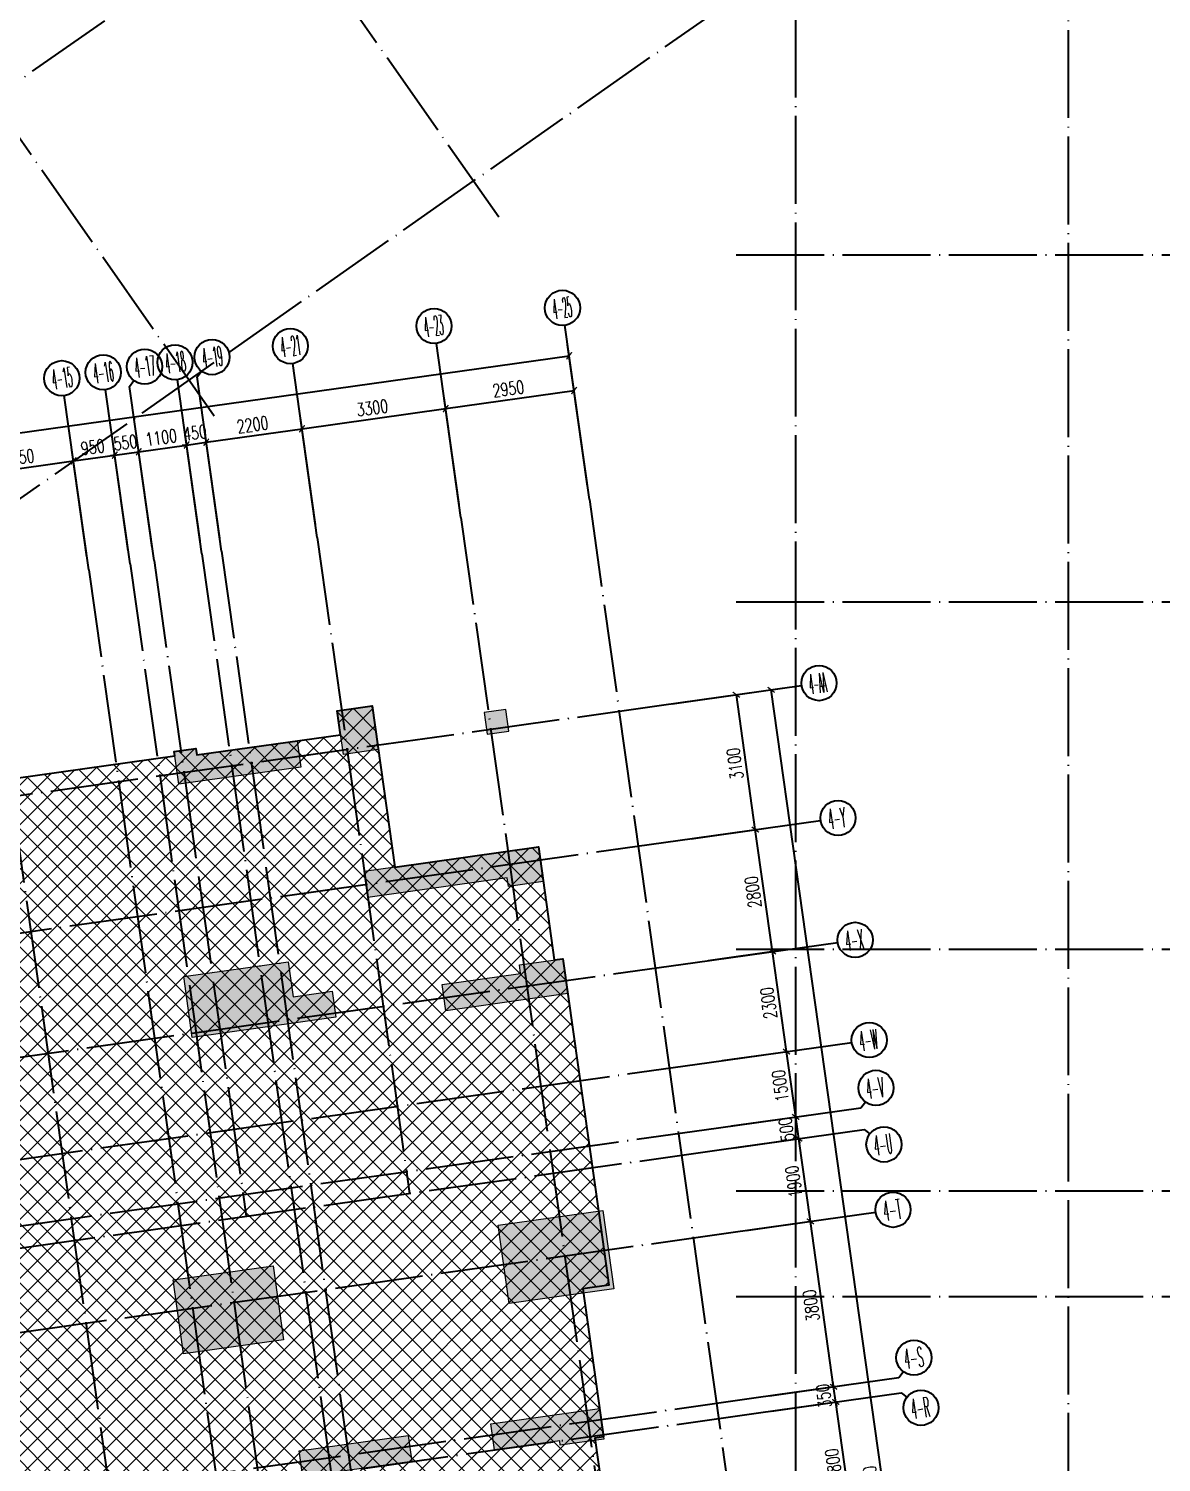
# Model space of a CAD drawing. Header units: millimetres. Extents: x 1089227 to 13101469, y 618865 to 10240562.
# Drawn here: x 1721502 to 1747268, y 4826936 to 4859553 of the extents above; entities that cross this region are included whole.
import ezdxf
from ezdxf.enums import TextEntityAlignment as Align

# ---------------------------------------------------------------- set-up
doc = ezdxf.new("R2010")
doc.units = ezdxf.units.MM
doc.header["$LTSCALE"] = 1000
doc.header["$PDMODE"] = 3
doc.header["$PDSIZE"] = 200
doc.linetypes.add('DOTE', pattern=[2.42, 2, -0.2, 0.02, -0.2])
doc.layers.get('0').update_dxf_attribs({"linetype": 'CONTINUOUS'})
doc.layers.get('Defpoints').update_dxf_attribs({"linetype": 'CONTINUOUS'})
for name, color, linetype in [('AXIS', 3, 'CONTINUOUS'), ('AXIS_TEXT', 7, 'CONTINUOUS'), ('C-H', 8, 'CONTINUOUS'), ('DOTE', 1, 'DOTE'), ('S-EDGE', 210, 'CONTINUOUS'), ('TK-TEXT', 7, 'CONTINUOUS'), ('辅助', 7, 'CONTINUOUS')]:
    doc.layers.add(name, color=color, linetype=linetype)
doc.layers.add('S-SLAB-HATCH', color=73, linetype='CONTINUOUS', lineweight=0)
doc.layers.add('S-WALL', color=31, linetype='CONTINUOUS', lineweight=0)
doc.layers.add('TK-MEMO', color=8, linetype='CONTINUOUS', plot=False)
doc.styles.add('_TCH_AXIS', font='COMPLEX', dxfattribs={"bigfont": 'AllInOneBig.shx'})
doc.styles.add('_TCH_DIM_T3', font='SIMPLEX', dxfattribs={"width": 0.705882, "bigfont": 'AllInOneBig.shx'})
doc.styles.add('COMPLEX', font='COMPLEX', dxfattribs={"bigfont": 'AllInOneBig.shx'})
doc.styles.add('SADITK', font='sadixcsg.shx', dxfattribs={"bigfont": 'AllInOneBig.shx'})
doc.styles.add('SADITK-SX', font='simfang.ttf', dxfattribs={"width": 0.7})
doc.dimstyles.new('_TCH_ARCH-100', dxfattribs={"dimscale": 100, "dimtxt": 2.975, "dimasz": 1, "dimexe": 2.5, "dimexo": 3, "dimgap": 1, "dimtad": 1, "dimdec": 0, "dimzin": 0, "dimdsep": 46, "dimtxsty": '_TCH_DIM_T3', "dimblk": 'ARCHTICK', "dimcen": 0.09, "dimclrt": 7, "dimazin": 2, "dimtfac": 1, "dimtdec": 0, "dimtix": 1, "dimtmove": 2, "dimatfit": 3, "dimfxl": 0, "dimtolj": 1, "dimtzin": 0, "dimarcsym": 0})

# ---------------------------------------------------------------- blocks, each defined once
blk = doc.blocks.new('template_31-施工图_A0_A0_1.0000_3fa9c08c64a9101061c9a26412af947e', base_point=(-1189, 0))
at = {"layer": 'TK-MEMO', "style": 'SADITK', "width": 0.8}
blk.add_text('同一行需多名人员签字时，印刷体签名：1.同一行人名在同一单元中（图框、同个参照或块），若分多个，签字将出错；', height=28.5, dxfattribs=at).set_placement((-1190.26, 882.09), align=Align.BOTTOM_LEFT)
at = {"layer": 'TK-TEXT', "style": 'SADITK-SX', "width": 0.7}
for tag, p in [('市政会签', (-1176, 381.5)), ('园林会签', (-1176, 343.5)), ('幕墙会签', (-1176, 305.5)), ('装饰会签', (-1176, 267.5)), ('燃气会签', (-1176, 229.5)), ('暖通会签', (-1176, 191.5)), ('电气会签', (-1176, 153.5)), ('给排水会签', (-1176, 115.5)), ('结构会签', (-1176, 77.5)), ('建筑会签', (-1176, 39.5))]:
    blk.add_attdef(tag, text='', height=4, rotation=90, dxfattribs=at).set_placement(p, align=Align.MIDDLE_CENTER)
for tag, height, p in [('专业审定', 4, (1134.75, 268)), ('专业审核', 4, (1134.75, 248)), ('项目负责1', 4, (1134.75, 238)), ('项目负责2', 4, (1134.75, 228)), ('专业负责1', 4, (1134.75, 218)), ('专业负责2', 4, (1134.75, 208)), ('专业校对', 4, (1134.75, 198)), ('专业设计', 4, (1134.75, 188)), ('方案设计', 4, (1134.75, 178)), ('专业制图', 4, (1134.75, 168)), ('建设单位_001', 4, (1148.5, 140)), ('建设地点_001', 4, (1148.5, 124)), ('工程名称_001', 4, (1148.5, 106)), ('子项名称_001', 4, (1148.5, 86)), ('图纸名称_001', 4, (1148.5, 66)), ('版次', 4, (1129.5, 53)), ('日期', 4, (1165, 53)), ('图别', 4, (1129.5, 43)), ('图号', 4, (1165, 43)), ('合同号', 4, (1136, 30)), ('项目编号1', 2, (1114.06, 13.58)), ('阶段编号1', 2, (1132.25, 13.75)), ('子项编号1', 2, (1144.75, 13.75))]:
    blk.add_attdef(tag, text='', height=height, dxfattribs=at).set_placement(p, align=Align.MIDDLE_CENTER)
blk = doc.blocks.new('_AXISO')
blk.add_circle((0, 0), 0.5)
at = {"layer": 'AXIS_TEXT', "style": 'COMPLEX', "width": 1.041667}
blk.add_attdef('A', text='', height=0.56, dxfattribs=at).set_placement((-0.25, -0.28), (0.25, -0.28), align=Align.FIT)
blk = doc.blocks.new('_ArchTick')
at = {"color": 0, "linetype": 'ByBlock', "const_width": 0.3}
blk.add_lwpolyline([(-0.71, -0.71), (0.71, 0.71)], dxfattribs=at)
blk = doc.blocks.new('*D7')
at = {"layer": 'AXIS', "color": 0, "lineweight": -2, "transparency": 16777216}
for p, q in [((0, 40666), (0, 43916)), ((31150, 40666), (31150, 43916)), ((0, 43666), (31150, 43666))]:
    blk.add_line(p, q, dxfattribs=at)
at = {"layer": 'Defpoints', "color": 0, "transparency": 16777216}
for p in [(31150, 43666), (0, 40366), (31150, 40366)]:
    blk.add_point(p, dxfattribs=at)
at = {"layer": 'AXIS', "color": 0, "linetype": 'ByBlock', "lineweight": -2, "transparency": 16777216, "xscale": 100, "yscale": 100, "zscale": 100, "rotation": 180}
blk.add_blockref('_ArchTick', (0, 43666), dxfattribs=at)
at = {"layer": 'AXIS', "color": 0, "linetype": 'ByBlock', "lineweight": -2, "transparency": 16777216, "xscale": 100, "yscale": 100, "zscale": 100}
blk.add_blockref('_ArchTick', (31150, 43666), dxfattribs=at)
at = {"layer": 'AXIS', "color": 7, "transparency": 16777216, "insert": (15575, 43915), "char_height": 297.5, "attachment_point": 5, "style": '_TCH_DIM_T3'}
blk.add_mtext('\\A1;31150', dxfattribs=at)
blk = doc.blocks.new('*D20')
at = {"layer": 'AXIS', "color": 0, "lineweight": -2, "transparency": 16777216}
for p, q in [((17200, 40666), (17200, 43116)), ((19650, 40666), (19650, 43116)), ((17200, 42866), (19650, 42866))]:
    blk.add_line(p, q, dxfattribs=at)
at = {"layer": 'Defpoints', "color": 0, "transparency": 16777216}
for p in [(19650, 42866), (17200, 40366), (19650, 40366)]:
    blk.add_point(p, dxfattribs=at)
at = {"layer": 'AXIS', "color": 0, "linetype": 'ByBlock', "lineweight": -2, "transparency": 16777216, "xscale": 100, "yscale": 100, "zscale": 100, "rotation": 180}
blk.add_blockref('_ArchTick', (17200, 42866), dxfattribs=at)
at = {"layer": 'AXIS', "color": 0, "linetype": 'ByBlock', "lineweight": -2, "transparency": 16777216, "xscale": 100, "yscale": 100, "zscale": 100}
blk.add_blockref('_ArchTick', (19650, 42866), dxfattribs=at)
at = {"layer": 'AXIS', "color": 7, "transparency": 16777216, "insert": (18425, 43115), "char_height": 297.5, "attachment_point": 5, "style": '_TCH_DIM_T3'}
blk.add_mtext('\\A1;2450', dxfattribs=at)
blk = doc.blocks.new('*D21')
at = {"layer": 'AXIS', "color": 0, "lineweight": -2, "transparency": 16777216}
for p, q in [((19650, 40666), (19650, 43116)), ((20600, 40666), (20600, 43116)), ((19650, 42866), (20600, 42866))]:
    blk.add_line(p, q, dxfattribs=at)
at = {"layer": 'Defpoints', "color": 0, "transparency": 16777216}
for p in [(20600, 42866), (19650, 40366), (20600, 40366)]:
    blk.add_point(p, dxfattribs=at)
at = {"layer": 'AXIS', "color": 0, "linetype": 'ByBlock', "lineweight": -2, "transparency": 16777216, "xscale": 100, "yscale": 100, "zscale": 100, "rotation": 180}
blk.add_blockref('_ArchTick', (19650, 42866), dxfattribs=at)
at = {"layer": 'AXIS', "color": 0, "linetype": 'ByBlock', "lineweight": -2, "transparency": 16777216, "xscale": 100, "yscale": 100, "zscale": 100}
blk.add_blockref('_ArchTick', (20600, 42866), dxfattribs=at)
at = {"layer": 'AXIS', "color": 7, "transparency": 16777216, "insert": (20125, 43115), "char_height": 297.5, "attachment_point": 5, "style": '_TCH_DIM_T3'}
blk.add_mtext('\\A1;950', dxfattribs=at)
blk = doc.blocks.new('*D22')
at = {"layer": 'AXIS', "color": 0, "lineweight": -2, "transparency": 16777216}
for p, q in [((20600, 40666), (20600, 43116)), ((21150, 40666), (21150, 43116)), ((20600, 42866), (20500, 42866)), ((20600, 42866), (21150, 42866)), ((21150, 42866), (21250, 42866))]:
    blk.add_line(p, q, dxfattribs=at)
at = {"layer": 'Defpoints', "color": 0, "transparency": 16777216}
for p in [(21150, 42866), (20600, 40366), (21150, 40366)]:
    blk.add_point(p, dxfattribs=at)
at = {"layer": 'AXIS', "color": 0, "linetype": 'ByBlock', "lineweight": -2, "transparency": 16777216, "xscale": 100, "yscale": 100, "zscale": 100}
blk.add_blockref('_ArchTick', (20600, 42866), dxfattribs=at)
at = {"layer": 'AXIS', "color": 0, "linetype": 'ByBlock', "lineweight": -2, "transparency": 16777216, "xscale": 100, "yscale": 100, "zscale": 100, "rotation": 180}
blk.add_blockref('_ArchTick', (21150, 42866), dxfattribs=at)
at = {"layer": 'AXIS', "color": 7, "transparency": 16777216, "insert": (20875, 43115), "char_height": 297.5, "attachment_point": 5, "style": '_TCH_DIM_T3'}
blk.add_mtext('\\A1;550', dxfattribs=at)
blk = doc.blocks.new('*D23')
at = {"layer": 'AXIS', "color": 0, "lineweight": -2, "transparency": 16777216}
for p, q in [((21150, 40666), (21150, 43116)), ((22250, 40666), (22250, 43116)), ((21150, 42866), (22250, 42866))]:
    blk.add_line(p, q, dxfattribs=at)
at = {"layer": 'Defpoints', "color": 0, "transparency": 16777216}
for p in [(22250, 42866), (21150, 40366), (22250, 40366)]:
    blk.add_point(p, dxfattribs=at)
at = {"layer": 'AXIS', "color": 0, "linetype": 'ByBlock', "lineweight": -2, "transparency": 16777216, "xscale": 100, "yscale": 100, "zscale": 100, "rotation": 180}
blk.add_blockref('_ArchTick', (21150, 42866), dxfattribs=at)
at = {"layer": 'AXIS', "color": 0, "linetype": 'ByBlock', "lineweight": -2, "transparency": 16777216, "xscale": 100, "yscale": 100, "zscale": 100}
blk.add_blockref('_ArchTick', (22250, 42866), dxfattribs=at)
at = {"layer": 'AXIS', "color": 7, "transparency": 16777216, "insert": (21700, 43115), "char_height": 297.5, "attachment_point": 5, "style": '_TCH_DIM_T3'}
blk.add_mtext('\\A1;1100', dxfattribs=at)
blk = doc.blocks.new('*D24')
at = {"layer": 'AXIS', "color": 0, "lineweight": -2, "transparency": 16777216}
for p, q in [((22250, 40666), (22250, 43116)), ((22700, 40666), (22700, 43116)), ((22250, 42866), (22150, 42866)), ((22250, 42866), (22700, 42866)), ((22700, 42866), (22800, 42866))]:
    blk.add_line(p, q, dxfattribs=at)
at = {"layer": 'Defpoints', "color": 0, "transparency": 16777216}
for p in [(22700, 42866), (22250, 40366), (22700, 40366)]:
    blk.add_point(p, dxfattribs=at)
at = {"layer": 'AXIS', "color": 0, "linetype": 'ByBlock', "lineweight": -2, "transparency": 16777216, "xscale": 100, "yscale": 100, "zscale": 100}
blk.add_blockref('_ArchTick', (22250, 42866), dxfattribs=at)
at = {"layer": 'AXIS', "color": 0, "linetype": 'ByBlock', "lineweight": -2, "transparency": 16777216, "xscale": 100, "yscale": 100, "zscale": 100, "rotation": 180}
blk.add_blockref('_ArchTick', (22700, 42866), dxfattribs=at)
at = {"layer": 'AXIS', "color": 7, "transparency": 16777216, "insert": (22475, 43115), "char_height": 297.5, "attachment_point": 5, "style": '_TCH_DIM_T3'}
blk.add_mtext('\\A1;450', dxfattribs=at)
blk = doc.blocks.new('*D25')
at = {"layer": 'AXIS', "color": 0, "lineweight": -2, "transparency": 16777216}
for p, q in [((22700, 40666), (22700, 43116)), ((24900, 40666), (24900, 43116)), ((22700, 42866), (24900, 42866))]:
    blk.add_line(p, q, dxfattribs=at)
at = {"layer": 'Defpoints', "color": 0, "transparency": 16777216}
for p in [(24900, 42866), (22700, 40366), (24900, 40366)]:
    blk.add_point(p, dxfattribs=at)
at = {"layer": 'AXIS', "color": 0, "linetype": 'ByBlock', "lineweight": -2, "transparency": 16777216, "xscale": 100, "yscale": 100, "zscale": 100, "rotation": 180}
blk.add_blockref('_ArchTick', (22700, 42866), dxfattribs=at)
at = {"layer": 'AXIS', "color": 0, "linetype": 'ByBlock', "lineweight": -2, "transparency": 16777216, "xscale": 100, "yscale": 100, "zscale": 100}
blk.add_blockref('_ArchTick', (24900, 42866), dxfattribs=at)
at = {"layer": 'AXIS', "color": 7, "transparency": 16777216, "insert": (23800, 43115), "char_height": 297.5, "attachment_point": 5, "style": '_TCH_DIM_T3'}
blk.add_mtext('\\A1;2200', dxfattribs=at)
blk = doc.blocks.new('*D26')
at = {"layer": 'AXIS', "color": 0, "lineweight": -2, "transparency": 16777216}
for p, q in [((24900, 40666), (24900, 43116)), ((28200, 40666), (28200, 43116)), ((24900, 42866), (28200, 42866))]:
    blk.add_line(p, q, dxfattribs=at)
at = {"layer": 'Defpoints', "color": 0, "transparency": 16777216}
for p in [(28200, 42866), (24900, 40366), (28200, 40366)]:
    blk.add_point(p, dxfattribs=at)
at = {"layer": 'AXIS', "color": 0, "linetype": 'ByBlock', "lineweight": -2, "transparency": 16777216, "xscale": 100, "yscale": 100, "zscale": 100, "rotation": 180}
blk.add_blockref('_ArchTick', (24900, 42866), dxfattribs=at)
at = {"layer": 'AXIS', "color": 0, "linetype": 'ByBlock', "lineweight": -2, "transparency": 16777216, "xscale": 100, "yscale": 100, "zscale": 100}
blk.add_blockref('_ArchTick', (28200, 42866), dxfattribs=at)
at = {"layer": 'AXIS', "color": 7, "transparency": 16777216, "insert": (26550, 43115), "char_height": 297.5, "attachment_point": 5, "style": '_TCH_DIM_T3'}
blk.add_mtext('\\A1;3300', dxfattribs=at)
blk = doc.blocks.new('*D27')
at = {"layer": 'AXIS', "color": 0, "lineweight": -2, "transparency": 16777216}
for p, q in [((28200, 40666), (28200, 43116)), ((31150, 40666), (31150, 43116)), ((28200, 42866), (31150, 42866))]:
    blk.add_line(p, q, dxfattribs=at)
at = {"layer": 'Defpoints', "color": 0, "transparency": 16777216}
for p in [(31150, 42866), (28200, 40366), (31150, 40366)]:
    blk.add_point(p, dxfattribs=at)
at = {"layer": 'AXIS', "color": 0, "linetype": 'ByBlock', "lineweight": -2, "transparency": 16777216, "xscale": 100, "yscale": 100, "zscale": 100, "rotation": 180}
blk.add_blockref('_ArchTick', (28200, 42866), dxfattribs=at)
at = {"layer": 'AXIS', "color": 0, "linetype": 'ByBlock', "lineweight": -2, "transparency": 16777216, "xscale": 100, "yscale": 100, "zscale": 100}
blk.add_blockref('_ArchTick', (31150, 42866), dxfattribs=at)
at = {"layer": 'AXIS', "color": 7, "transparency": 16777216, "insert": (29675, 43115), "char_height": 297.5, "attachment_point": 5, "style": '_TCH_DIM_T3'}
blk.add_mtext('\\A1;2950', dxfattribs=at)
blk = doc.blocks.new('*D69')
at = {"layer": 'AXIS', "color": 0, "lineweight": -2, "transparency": 16777216}
for p, q in [((32366, 35500), (34892, 35500)), ((34642, -1000), (34642, 35500)), ((32366, -1000), (34892, -1000))]:
    blk.add_line(p, q, dxfattribs=at)
at = {"layer": 'Defpoints', "color": 0, "transparency": 16777216}
for p in [(32066, 35500), (34642, 35500), (32066, -1000)]:
    blk.add_point(p, dxfattribs=at)
at = {"layer": 'AXIS', "color": 0, "linetype": 'ByBlock', "lineweight": -2, "transparency": 16777216, "xscale": 100, "yscale": 100, "zscale": 100}
for p, rotation in [((34642, 35500), 90), ((34642, -1000), 270)]:
    blk.add_blockref('_ArchTick', p, dxfattribs=dict(at, rotation=rotation))
at = {"layer": 'AXIS', "color": 7, "transparency": 16777216, "insert": (34393, 17250), "char_height": 297.5, "attachment_point": 5, "rotation": 90, "style": '_TCH_DIM_T3'}
blk.add_mtext('\\A1;36500', dxfattribs=at)
blk = doc.blocks.new('*D84')
at = {"layer": 'AXIS', "color": 0, "lineweight": -2, "transparency": 16777216}
for p, q in [((32366, 19250), (34092, 19250)), ((33842, 16450), (33842, 19250)), ((32366, 16450), (34092, 16450))]:
    blk.add_line(p, q, dxfattribs=at)
at = {"layer": 'Defpoints', "color": 0, "transparency": 16777216}
for p in [(32066, 19250), (33842, 19250), (32066, 16450)]:
    blk.add_point(p, dxfattribs=at)
at = {"layer": 'AXIS', "color": 0, "linetype": 'ByBlock', "lineweight": -2, "transparency": 16777216, "xscale": 100, "yscale": 100, "zscale": 100}
for p, rotation in [((33842, 19250), 90), ((33842, 16450), 270)]:
    blk.add_blockref('_ArchTick', p, dxfattribs=dict(at, rotation=rotation))
at = {"layer": 'AXIS', "color": 7, "transparency": 16777216, "insert": (33593, 17850), "char_height": 297.5, "attachment_point": 5, "rotation": 90, "style": '_TCH_DIM_T3'}
blk.add_mtext('\\A1;2800', dxfattribs=at)
blk = doc.blocks.new('*D85')
at = {"layer": 'AXIS', "color": 0, "lineweight": -2, "transparency": 16777216}
for p, q in [((32366, 19600), (34092, 19600)), ((33842, 19600), (33842, 19700)), ((33842, 19250), (33842, 19600)), ((32366, 19250), (34092, 19250)), ((33842, 19250), (33842, 19150))]:
    blk.add_line(p, q, dxfattribs=at)
at = {"layer": 'Defpoints', "color": 0, "transparency": 16777216}
for p in [(32066, 19600), (33842, 19600), (32066, 19250)]:
    blk.add_point(p, dxfattribs=at)
at = {"layer": 'AXIS', "color": 0, "linetype": 'ByBlock', "lineweight": -2, "transparency": 16777216, "xscale": 100, "yscale": 100, "zscale": 100}
for p, rotation in [((33842, 19600), 270), ((33842, 19250), 90)]:
    blk.add_blockref('_ArchTick', p, dxfattribs=dict(at, rotation=rotation))
at = {"layer": 'AXIS', "color": 7, "transparency": 16777216, "insert": (33593, 19425), "char_height": 297.5, "attachment_point": 5, "rotation": 90, "style": '_TCH_DIM_T3'}
blk.add_mtext('\\A1;350', dxfattribs=at)
blk = doc.blocks.new('*D86')
at = {"layer": 'AXIS', "color": 0, "lineweight": -2, "transparency": 16777216}
for p, q in [((32366, 23400), (34092, 23400)), ((33842, 19600), (33842, 23400)), ((32366, 19600), (34092, 19600))]:
    blk.add_line(p, q, dxfattribs=at)
at = {"layer": 'Defpoints', "color": 0, "transparency": 16777216}
for p in [(32066, 23400), (33842, 23400), (32066, 19600)]:
    blk.add_point(p, dxfattribs=at)
at = {"layer": 'AXIS', "color": 0, "linetype": 'ByBlock', "lineweight": -2, "transparency": 16777216, "xscale": 100, "yscale": 100, "zscale": 100}
for p, rotation in [((33842, 23400), 90), ((33842, 19600), 270)]:
    blk.add_blockref('_ArchTick', p, dxfattribs=dict(at, rotation=rotation))
at = {"layer": 'AXIS', "color": 7, "transparency": 16777216, "insert": (33593, 21500), "char_height": 297.5, "attachment_point": 5, "rotation": 90, "style": '_TCH_DIM_T3'}
blk.add_mtext('\\A1;3800', dxfattribs=at)
blk = doc.blocks.new('*D87')
at = {"layer": 'AXIS', "color": 0, "lineweight": -2, "transparency": 16777216}
for p, q in [((32366, 25300), (34092, 25300)), ((33842, 23400), (33842, 25300)), ((32366, 23400), (34092, 23400))]:
    blk.add_line(p, q, dxfattribs=at)
at = {"layer": 'Defpoints', "color": 0, "transparency": 16777216}
for p in [(32066, 25300), (33842, 25300), (32066, 23400)]:
    blk.add_point(p, dxfattribs=at)
at = {"layer": 'AXIS', "color": 0, "linetype": 'ByBlock', "lineweight": -2, "transparency": 16777216, "xscale": 100, "yscale": 100, "zscale": 100}
for p, rotation in [((33842, 25300), 90), ((33842, 23400), 270)]:
    blk.add_blockref('_ArchTick', p, dxfattribs=dict(at, rotation=rotation))
at = {"layer": 'AXIS', "color": 7, "transparency": 16777216, "insert": (33593, 24350), "char_height": 297.5, "attachment_point": 5, "rotation": 90, "style": '_TCH_DIM_T3'}
blk.add_mtext('\\A1;1900', dxfattribs=at)
blk = doc.blocks.new('*D88')
at = {"layer": 'AXIS', "color": 0, "lineweight": -2, "transparency": 16777216}
for p, q in [((32366, 25800), (34092, 25800)), ((33842, 25800), (33842, 25900)), ((33842, 25300), (33842, 25800)), ((32366, 25300), (34092, 25300)), ((33842, 25300), (33842, 25200))]:
    blk.add_line(p, q, dxfattribs=at)
at = {"layer": 'Defpoints', "color": 0, "transparency": 16777216}
for p in [(32066, 25800), (33842, 25800), (32066, 25300)]:
    blk.add_point(p, dxfattribs=at)
at = {"layer": 'AXIS', "color": 0, "linetype": 'ByBlock', "lineweight": -2, "transparency": 16777216, "xscale": 100, "yscale": 100, "zscale": 100}
for p, rotation in [((33842, 25800), 270), ((33842, 25300), 90)]:
    blk.add_blockref('_ArchTick', p, dxfattribs=dict(at, rotation=rotation))
at = {"layer": 'AXIS', "color": 7, "transparency": 16777216, "insert": (33593, 25550), "char_height": 297.5, "attachment_point": 5, "rotation": 90, "style": '_TCH_DIM_T3'}
blk.add_mtext('\\A1;500', dxfattribs=at)
blk = doc.blocks.new('*D89')
at = {"layer": 'AXIS', "color": 0, "lineweight": -2, "transparency": 16777216}
for p, q in [((32366, 27300), (34092, 27300)), ((33842, 25800), (33842, 27300)), ((32366, 25800), (34092, 25800))]:
    blk.add_line(p, q, dxfattribs=at)
at = {"layer": 'Defpoints', "color": 0, "transparency": 16777216}
for p in [(32066, 27300), (33842, 27300), (32066, 25800)]:
    blk.add_point(p, dxfattribs=at)
at = {"layer": 'AXIS', "color": 0, "linetype": 'ByBlock', "lineweight": -2, "transparency": 16777216, "xscale": 100, "yscale": 100, "zscale": 100}
for p, rotation in [((33842, 27300), 90), ((33842, 25800), 270)]:
    blk.add_blockref('_ArchTick', p, dxfattribs=dict(at, rotation=rotation))
at = {"layer": 'AXIS', "color": 7, "transparency": 16777216, "insert": (33593, 26550), "char_height": 297.5, "attachment_point": 5, "rotation": 90, "style": '_TCH_DIM_T3'}
blk.add_mtext('\\A1;1500', dxfattribs=at)
blk = doc.blocks.new('*D90')
at = {"layer": 'AXIS', "color": 0, "lineweight": -2, "transparency": 16777216}
for p, q in [((32366, 29600), (34092, 29600)), ((33842, 27300), (33842, 29600)), ((32366, 27300), (34092, 27300))]:
    blk.add_line(p, q, dxfattribs=at)
at = {"layer": 'Defpoints', "color": 0, "transparency": 16777216}
for p in [(32066, 29600), (33842, 29600), (32066, 27300)]:
    blk.add_point(p, dxfattribs=at)
at = {"layer": 'AXIS', "color": 0, "linetype": 'ByBlock', "lineweight": -2, "transparency": 16777216, "xscale": 100, "yscale": 100, "zscale": 100}
for p, rotation in [((33842, 29600), 90), ((33842, 27300), 270)]:
    blk.add_blockref('_ArchTick', p, dxfattribs=dict(at, rotation=rotation))
at = {"layer": 'AXIS', "color": 7, "transparency": 16777216, "insert": (33593, 28450), "char_height": 297.5, "attachment_point": 5, "rotation": 90, "style": '_TCH_DIM_T3'}
blk.add_mtext('\\A1;2300', dxfattribs=at)
blk = doc.blocks.new('*D91')
at = {"layer": 'AXIS', "color": 0, "lineweight": -2, "transparency": 16777216}
for p, q in [((32366, 32400), (34092, 32400)), ((33842, 29600), (33842, 32400)), ((32366, 29600), (34092, 29600))]:
    blk.add_line(p, q, dxfattribs=at)
at = {"layer": 'Defpoints', "color": 0, "transparency": 16777216}
for p in [(32066, 32400), (33842, 32400), (32066, 29600)]:
    blk.add_point(p, dxfattribs=at)
at = {"layer": 'AXIS', "color": 0, "linetype": 'ByBlock', "lineweight": -2, "transparency": 16777216, "xscale": 100, "yscale": 100, "zscale": 100}
for p, rotation in [((33842, 32400), 90), ((33842, 29600), 270)]:
    blk.add_blockref('_ArchTick', p, dxfattribs=dict(at, rotation=rotation))
at = {"layer": 'AXIS', "color": 7, "transparency": 16777216, "insert": (33593, 31000), "char_height": 297.5, "attachment_point": 5, "rotation": 90, "style": '_TCH_DIM_T3'}
blk.add_mtext('\\A1;2800', dxfattribs=at)
blk = doc.blocks.new('*D92')
at = {"layer": 'AXIS', "color": 0, "lineweight": -2, "transparency": 16777216}
for p, q in [((32366, 35500), (34092, 35500)), ((33842, 32400), (33842, 35500)), ((32366, 32400), (34092, 32400))]:
    blk.add_line(p, q, dxfattribs=at)
at = {"layer": 'Defpoints', "color": 0, "transparency": 16777216}
for p in [(32066, 35500), (33842, 35500), (32066, 32400)]:
    blk.add_point(p, dxfattribs=at)
at = {"layer": 'AXIS', "color": 0, "linetype": 'ByBlock', "lineweight": -2, "transparency": 16777216, "xscale": 100, "yscale": 100, "zscale": 100}
for p, rotation in [((33842, 35500), 90), ((33842, 32400), 270)]:
    blk.add_blockref('_ArchTick', p, dxfattribs=dict(at, rotation=rotation))
at = {"layer": 'AXIS', "color": 7, "transparency": 16777216, "insert": (33593, 33950), "char_height": 297.5, "attachment_point": 5, "rotation": 90, "style": '_TCH_DIM_T3'}
blk.add_mtext('\\A1;3100', dxfattribs=at)
blk = doc.blocks.new('裙房轴网260428')
at = {"layer": 'DOTE', "color": 16, "linetype": 'DOTE'}
for p, q in [((-221469.5, 4219.8), (-44175.6, 128386.9)), ((-156290, 68190.1), (-156290, -1000)), ((-162490, 66234.9), (-162490, -1000)), ((-216995, -2169.2), (-151549, 43665.7)), ((-169241.3, 30054.1), (-178591.8, 43405.4)), ((-175712.2, 25522.2), (-185062.7, 38873.6)), ((-163840, 29200), (-43972.1, 29200)), ((-163840, 21300), (-43972.1, 21300)), ((-163840, 13400), (-43972.1, 13400)), ((-163840, 7900), (-61623.3, 7900)), ((-163840, 5500), (-61623.3, 5500))]:
    blk.add_line(p, q, dxfattribs=at)
blk = doc.blocks.new('A$C6E8A2456')
at = {"layer": 'S-SLAB-HATCH'}
h = blk.add_hatch(dxfattribs=at)
h.set_pattern_fill('ANSI37', color=251, scale=200)
h.set_pattern_definition([(45, (-2451873.96, 1550581.15), (-224.506403, 224.506403), []), (135, (-2451873.96, 1550581.15), (-224.506403, -224.506403), [])])
h.paths.add_polyline_path([(1, 0), (516, -3664), (3783, -3205), (4145, -5779), (4343, -5751), (5164, -11594), (5164, -11594), (5386, -13179), (4793, -13262), (5197, -16134), (5197, -16134), (5266, -16629), (5068, -16657), (5674, -20965), (5785, -21757), (6126, -24183), (6324, -24155), (6978, -28809), (9701, -28426), (10091, -31199), (9101, -31338), (8989, -30546), (7405, -30767), (6117, -30950), (6827, -36000), (2717, -36578), (2745, -36776), (2151, -36859), (2123, -36661), (-2927, -37371), (-2690, -39055), (-5909, -39507), (-6145, -37823), (-10948, -38498), (-10851, -39192), (-11544, -39289), (-11572, -39091), (-16821, -39829), (-16932, -39036), (-16685, -39002), (-17269, -34842), (-19992, -35225), (-19922, -35720), (-20912, -35859), (-21393, -32443), (-19214, -32137), (-20821, -20699), (-21019, -20727), (-22607, -9438), (-22409, -9410), (-22728, -7133), (-19460, -6673), (-20003, -2811), (-19211, -2700), (-19113, -3393), (-15846, -2934), (-15888, -2637), (-15393, -2567), (-15378, -2666), (-4486, -1137), (-4500, -1036), (-4005, -967), (-3984, -1115), (-715, -656), (-792, -111)])
at = {"layer": 'S-EDGE'}
blk.add_lwpolyline([(-15378, -2666), (-4486, -1137), (-4500, -1036), (-4005, -967), (-3984, -1115), (-715, -656), (-792, -111), (1, 0), (516, -3664), (3783, -3205), (4145, -5779), (4343, -5751), (5164, -11594), (5164, -11594), (5386, -13179), (4793, -13262), (5197, -16134), (5197, -16134), (5266, -16629), (5068, -16657), (5674, -20965)], dxfattribs=at)
blk = doc.blocks.new('QZ-TL-0808')
at = {"layer": 'C-H'}
for points in [[(-132982, -76942), (-132190, -76831), (-132051, -77821), (-132843, -77933)], [(-136585, -78610), (-136690, -77867), (-136194, -77798), (-136174, -77946), (-133896, -77626), (-133812, -78220)], [(-132368, -80592), (-128407, -80036), (-128296, -80828), (-129088, -80939), (-129116, -80741), (-132285, -81187)], [(-136475, -82987), (-134098, -82653), (-133987, -83445), (-133096, -83320), (-133012, -83914), (-136280, -84374)], [(-130509, -83764), (-130592, -83170), (-128810, -82920), (-128837, -82722), (-127847, -82583), (-127736, -83375)], [(-129318, -88646), (-126941, -88312), (-126690, -90095), (-129067, -90429)], [(-136717, -89888), (-134439, -89568), (-134203, -91251), (-136480, -91572)], [(-129490, -93164), (-127015, -92816), (-126917, -93509), (-127907, -93649), (-127921, -93550), (-129407, -93758)], [(-133179, -94945), (-133269, -94301), (-133764, -94371), (-133848, -93777), (-131372, -93429), (-131288, -94023), (-132972, -94259), (-132881, -94903)]]:
    blk.add_hatch(color=256, dxfattribs=at).paths.add_polyline_path(points)
at = {"layer": 'S-WALL'}
for points in [[(-132982, -76942), (-132190, -76831), (-132051, -77821), (-132843, -77933)], [(-136585, -78610), (-136690, -77867), (-136194, -77798), (-136174, -77946), (-133896, -77626), (-133812, -78220)], [(-130509, -83764), (-130592, -83170), (-128810, -82920), (-128837, -82722), (-127847, -82583), (-127736, -83375)], [(-129318, -88646), (-126941, -88312), (-126690, -90095), (-129067, -90429)], [(-136717, -89888), (-134439, -89568), (-134203, -91251), (-136480, -91572)], [(-129490, -93164), (-127015, -92816), (-126917, -93509), (-127907, -93649), (-127921, -93550), (-129407, -93758)]]:
    blk.add_lwpolyline(points, close=True, dxfattribs=at)
for points in [[(-132368, -80592), (-128407, -80036), (-128296, -80828), (-129088, -80939), (-129116, -80741), (-132285, -81187), (-132368, -80592)], [(-136475, -82987), (-134098, -82653), (-133987, -83445), (-133096, -83320), (-133012, -83914), (-136280, -84374), (-136475, -82987)], [(-133179, -94945), (-133269, -94301), (-133764, -94371), (-133848, -93777), (-131372, -93429), (-131288, -94023), (-132972, -94259), (-132881, -94903), (-133179, -94945)]]:
    blk.add_lwpolyline(points, dxfattribs=at)
blk = doc.blocks.new('52+', base_point=(0, -1000))
at = {"layer": 'AXIS'}
for p, q in [((19650, 40365.9), (19650, 44365.9)), ((20600, 40365.9), (20600, 44365.9)), ((21150, 44365.9), (21267.2, 44483.1)), ((21150, 40365.9), (21150, 44365.9)), ((22250, 40365.9), (22250, 44365.9)), ((22250, 44365.9), (22250, 44365.9)), ((22700, 44365.9), (22817.2, 44483.1)), ((22700, 40365.9), (22700, 44365.9)), ((24900, 40365.9), (24900, 44365.9)), ((28200, 40365.9), (28200, 44365.9)), ((31150, 40365.9), (31150, 44365.9)), ((32065.5, 35500), (35342, 35500)), ((32065.5, 32401.8), (35342, 32401.8)), ((32065.5, 29600), (35342, 29600)), ((32065.5, 27300), (35342, 27300)), ((32065.5, 25800), (35342, 25800)), ((35342, 25800), (35459.2, 25917.2)), ((32065.5, 25300), (35342, 25300)), ((35342, 25300), (35459.2, 25182.8)), ((32065.5, 23400), (35342, 23400)), ((32065.5, 19600), (35342, 19600)), ((35342, 19600), (35459.2, 19717.2)), ((32065.5, 19250), (35342, 19250)), ((35342, 19250), (35459.2, 19132.8))]:
    blk.add_line(p, q, dxfattribs=at)
at = {"layer": 'DOTE', "color": 14}
for p, q in [((17200, 40365.9), (17200, -4203.8)), ((19650, 40365.9), (19650, -4203.8)), ((20600, 40365.9), (20600, -4203.8)), ((21150, 40365.9), (21150, 25300.4)), ((22250, 40365.9), (22250, -4203.8)), ((22700, 40365.9), (22700, -4203.8)), ((24900, 40365.9), (24900, 25300)), ((28200, 40365.9), (28200, 10800)), ((31150, 40365.9), (31150, -4203.8)), ((-1268, 35500), (32065.5, 35500)), ((-1268, 32400), (32065.5, 32400)), ((-1268, 29600), (32065.5, 29600)), ((-1268, 27300), (32065.5, 27300)), ((-1268, 25800), (32065.5, 25800)), ((-1268, 25300), (32065.5, 25300)), ((-1268, 23400), (32065.5, 23400)), ((-1268, 19600), (32065.5, 19600)), ((-1268, 19250), (32065.5, 19250))]:
    blk.add_line(p, q, dxfattribs=at)
at = {"layer": 'AXIS'}
ref = blk.add_blockref('_AXISO', (19650, 44765.9), dxfattribs=dict(at, xscale=800, yscale=800, zscale=800))
ref.add_attrib('A', '4-15', (19423.7, 44539.6), dxfattribs={"color": 7, "height": 452.55, "style": '_TCH_AXIS', "width": 0.276316})
ref = blk.add_blockref('_AXISO', (20600, 44765.9), dxfattribs=dict(at, xscale=800, yscale=800, zscale=800))
ref.add_attrib('A', '4-16', (20373.7, 44539.6), dxfattribs={"color": 7, "height": 452.55, "style": '_TCH_AXIS', "width": 0.276316})
ref = blk.add_blockref('_AXISO', (21550, 44765.9), dxfattribs=dict(at, xscale=800, yscale=800, zscale=800))
ref.add_attrib('A', '4-17', (21323.7, 44539.6), dxfattribs={"color": 7, "height": 452.55, "style": '_TCH_AXIS', "width": 0.276316})
ref = blk.add_blockref('_AXISO', (22250, 44765.9), dxfattribs=dict(at, xscale=800, yscale=800, zscale=800))
ref.add_attrib('A', '4-18', (22023.7, 44539.6), dxfattribs={"color": 7, "height": 452.55, "style": '_TCH_AXIS', "width": 0.276316})
ref = blk.add_blockref('_AXISO', (23100, 44765.9), dxfattribs=dict(at, xscale=800, yscale=800, zscale=800))
ref.add_attrib('A', '4-19', (22873.7, 44539.6), dxfattribs={"color": 7, "height": 452.55, "style": '_TCH_AXIS', "width": 0.276316})
ref = blk.add_blockref('_AXISO', (24900, 44765.9), dxfattribs=dict(at, xscale=800, yscale=800, zscale=800))
ref.add_attrib('A', '4-21', (24673.7, 44539.6), dxfattribs={"color": 7, "height": 452.55, "style": '_TCH_AXIS', "width": 0.276316})
ref = blk.add_blockref('_AXISO', (28200, 44765.9), dxfattribs=dict(at, xscale=800, yscale=800, zscale=800))
ref.add_attrib('A', '4-23', (27973.7, 44539.6), dxfattribs={"color": 7, "height": 452.55, "style": '_TCH_AXIS', "width": 0.259259})
ref = blk.add_blockref('_AXISO', (31150, 44765.9), dxfattribs=dict(at, xscale=800, yscale=800, zscale=800))
ref.add_attrib('A', '4-25', (30923.7, 44539.6), dxfattribs={"color": 7, "height": 452.55, "style": '_TCH_AXIS', "width": 0.259259})
ref = blk.add_blockref('_AXISO', (35742, 35500), dxfattribs=dict(at, xscale=800, yscale=800, zscale=800))
ref.add_attrib('A', '4-AA', (35515.8, 35273.7), dxfattribs={"color": 7, "height": 452.55, "style": '_TCH_AXIS', "width": 0.244186})
ref = blk.add_blockref('_AXISO', (35742, 32401.8), dxfattribs=dict(at, xscale=800, yscale=800, zscale=800))
ref.add_attrib('A', '4-Y', (35515.8, 32175.5), dxfattribs={"color": 7, "height": 452.55, "style": '_TCH_AXIS', "width": 0.318182})
ref = blk.add_blockref('_AXISO', (35742, 29600), dxfattribs=dict(at, xscale=800, yscale=800, zscale=800))
ref.add_attrib('A', '4-X', (35515.8, 29373.7), dxfattribs={"color": 7, "height": 452.55, "style": '_TCH_AXIS', "width": 0.323077})
ref = blk.add_blockref('_AXISO', (35742, 27300), dxfattribs=dict(at, xscale=800, yscale=800, zscale=800))
ref.add_attrib('A', '4-W', (35515.8, 27073.7), dxfattribs={"color": 7, "height": 452.55, "style": '_TCH_AXIS', "width": 0.304348})
ref = blk.add_blockref('_AXISO', (35742, 26200), dxfattribs=dict(at, xscale=800, yscale=800, zscale=800))
ref.add_attrib('A', '4-V', (35515.8, 25973.7), dxfattribs={"color": 7, "height": 452.55, "style": '_TCH_AXIS', "width": 0.323077})
ref = blk.add_blockref('_AXISO', (35742, 24900), dxfattribs=dict(at, xscale=800, yscale=800, zscale=800))
ref.add_attrib('A', '4-U', (35515.8, 24673.7), dxfattribs={"color": 7, "height": 452.55, "style": '_TCH_AXIS', "width": 0.313433})
ref = blk.add_blockref('_AXISO', (35742, 23400), dxfattribs=dict(at, xscale=800, yscale=800, zscale=800))
ref.add_attrib('A', '4-T', (35515.8, 23173.7), dxfattribs={"color": 7, "height": 452.55, "style": '_TCH_AXIS', "width": 0.33871})
ref = blk.add_blockref('_AXISO', (35742, 20000), dxfattribs=dict(at, xscale=800, yscale=800, zscale=800))
ref.add_attrib('A', '4-S', (35515.8, 19773.7), dxfattribs={"color": 7, "height": 452.55, "style": '_TCH_AXIS', "width": 0.344262})
ref = blk.add_blockref('_AXISO', (35742, 18850), dxfattribs=dict(at, xscale=800, yscale=800, zscale=800))
ref.add_attrib('A', '4-R', (35515.8, 18623.7), dxfattribs={"color": 7, "height": 452.55, "style": '_TCH_AXIS', "width": 0.323077})
for p1, p2, distance, picture, middle in [((0, 40365.9), (31150, 40365.9), 3300, '*D7', (15575, 43914.7)), ((17200, 40365.9), (19650, 40365.9), 2500, '*D20', (18425, 43114.7)), ((19650, 40365.9), (20600, 40365.9), 2500, '*D21', (20125, 43114.7)), ((20600, 40365.9), (21150, 40365.9), 2500, '*D22', (20875, 43114.7)), ((21150, 40365.9), (22250, 40365.9), 2500, '*D23', (21700, 43114.7)), ((22250, 40365.9), (22700, 40365.9), 2500, '*D24', (22475, 43114.7)), ((22700, 40365.9), (24900, 40365.9), 2500, '*D25', (23800, 43114.7)), ((24900, 40365.9), (28200, 40365.9), 2500, '*D26', (26550, 43114.7)), ((28200, 40365.9), (31150, 40365.9), 2500, '*D27', (29675, 43114.7)), ((32065.5, -1000), (32065.5, 35500), -2576.5, '*D69', (34393.3, 17250)), ((32065.5, 32400), (32065.5, 35500), -1776.5, '*D92', (33593.3, 33950)), ((32065.5, 29600), (32065.5, 32400), -1776.5, '*D91', (33593.3, 31000)), ((32065.5, 27300), (32065.5, 29600), -1776.5, '*D90', (33593.3, 28450)), ((32065.5, 25800), (32065.5, 27300), -1776.5, '*D89', (33593.3, 26550)), ((32065.5, 25300), (32065.5, 25800), -1776.5, '*D88', (33593.3, 25550)), ((32065.5, 23400), (32065.5, 25300), -1776.5, '*D87', (33593.3, 24350)), ((32065.5, 19600), (32065.5, 23400), -1776.5, '*D86', (33593.3, 21500)), ((32065.5, 19250), (32065.5, 19600), -1776.5, '*D85', (33593.3, 19425)), ((32065.5, 16450), (32065.5, 19250), -1776.5, '*D84', (33593.3, 17850))]:
    dim = blk.add_aligned_dim(p1=p1, p2=p2, distance=distance, dimstyle='_TCH_ARCH-100', dxfattribs=at)
    dim.commit()
    dim.dimension.update_dxf_attribs({"geometry": picture, "text_midpoint": middle})
blk = doc.blocks.new('塔楼轴网260428')
at = {"layer": '辅助', "rotation": 8.00000038206086}
blk.add_blockref('52+', (-192268.4, -21666.4), dxfattribs=at)
blk = doc.blocks.new('04地块地下轴网260428')
for name in ['裙房轴网260428', '塔楼轴网260428']:
    blk.add_blockref(name, (0, 0))

msp = doc.modelspace()

# ---------------------------------------------------------------- hatches: boundary and pattern name
at = {"layer": 'C-H'}
msp.add_hatch(color=256, dxfattribs=at).paths.add_polyline_path([(1731930.558, 4843502.51), (1732425.692, 4843572.097), (1732356.105, 4844067.231), (1731861.021, 4843997.291)])

# ---------------------------------------------------------------- linework, layer by layer
at = {"layer": 'S-WALL'}
msp.add_lwpolyline([(1731930.558, 4843502.51), (1732425.692, 4843572.097), (1732356.105, 4844067.231), (1731861.021, 4843997.291)], close=True, dxfattribs=at)

# ---------------------------------------------------------------- block references
at = {"xscale": 150, "yscale": 150, "zscale": 150, "rotation": 35.00532206532363}
msp.add_blockref('template_31-施工图_A0_A0_1.0000_3fa9c08c64a9101061c9a26412af947e', (1698846.852, 4721512.469), dxfattribs=at)
for name, p in [('04地块地下轴网260428', (1901435.755, 4825211.796)), ('QZ-TL-0808', (1861503.026, 4920975.271)), ('A$C6E8A2456', (1729313.25, 4844144.301))]:
    msp.add_blockref(name, p)

doc.saveas('drawing.dxf')
